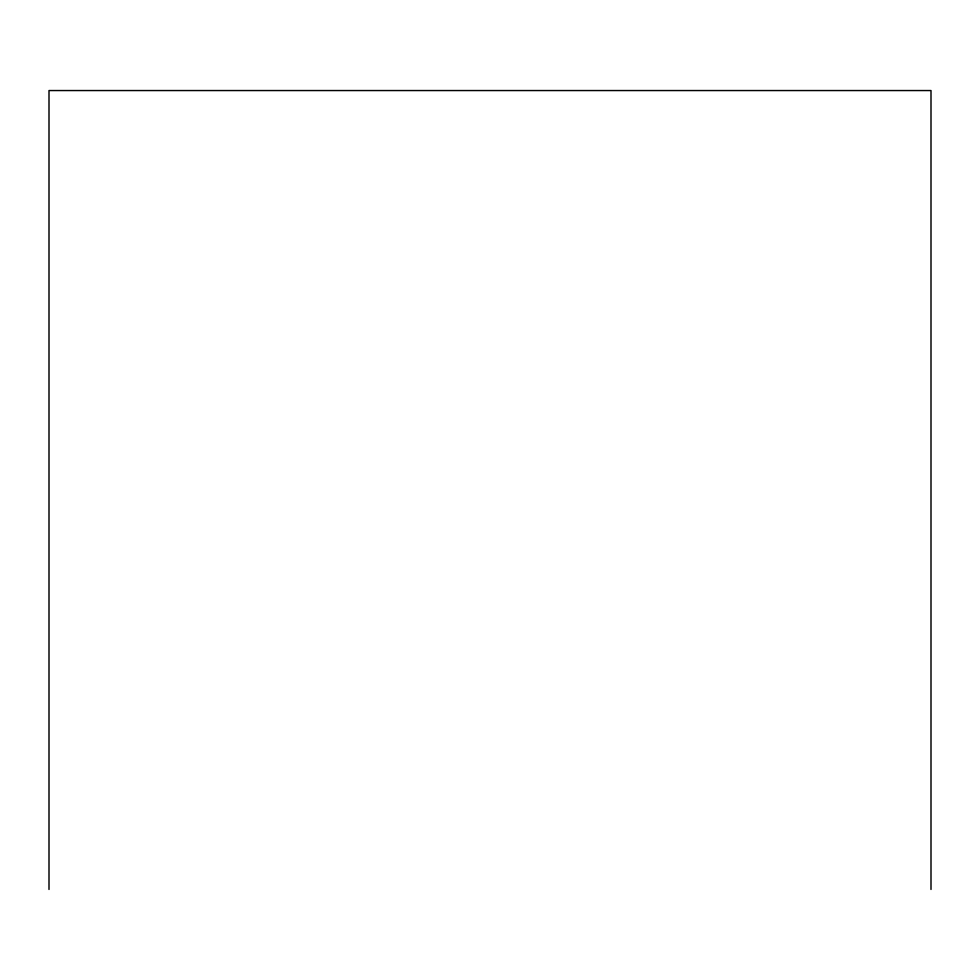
<?xml version="1.0" encoding="UTF-8"?>
<svg xmlns="http://www.w3.org/2000/svg" width="980" height="980" viewBox="0 0 980 980"><rect width="100%" height="100%" fill="white"/><g stroke="black" fill="none" stroke-linecap="round" stroke-linejoin="round"><path stroke-width="1.47" d="M931 889.448L931 90.552L49 90.552L49 889.448"/></g></svg>
